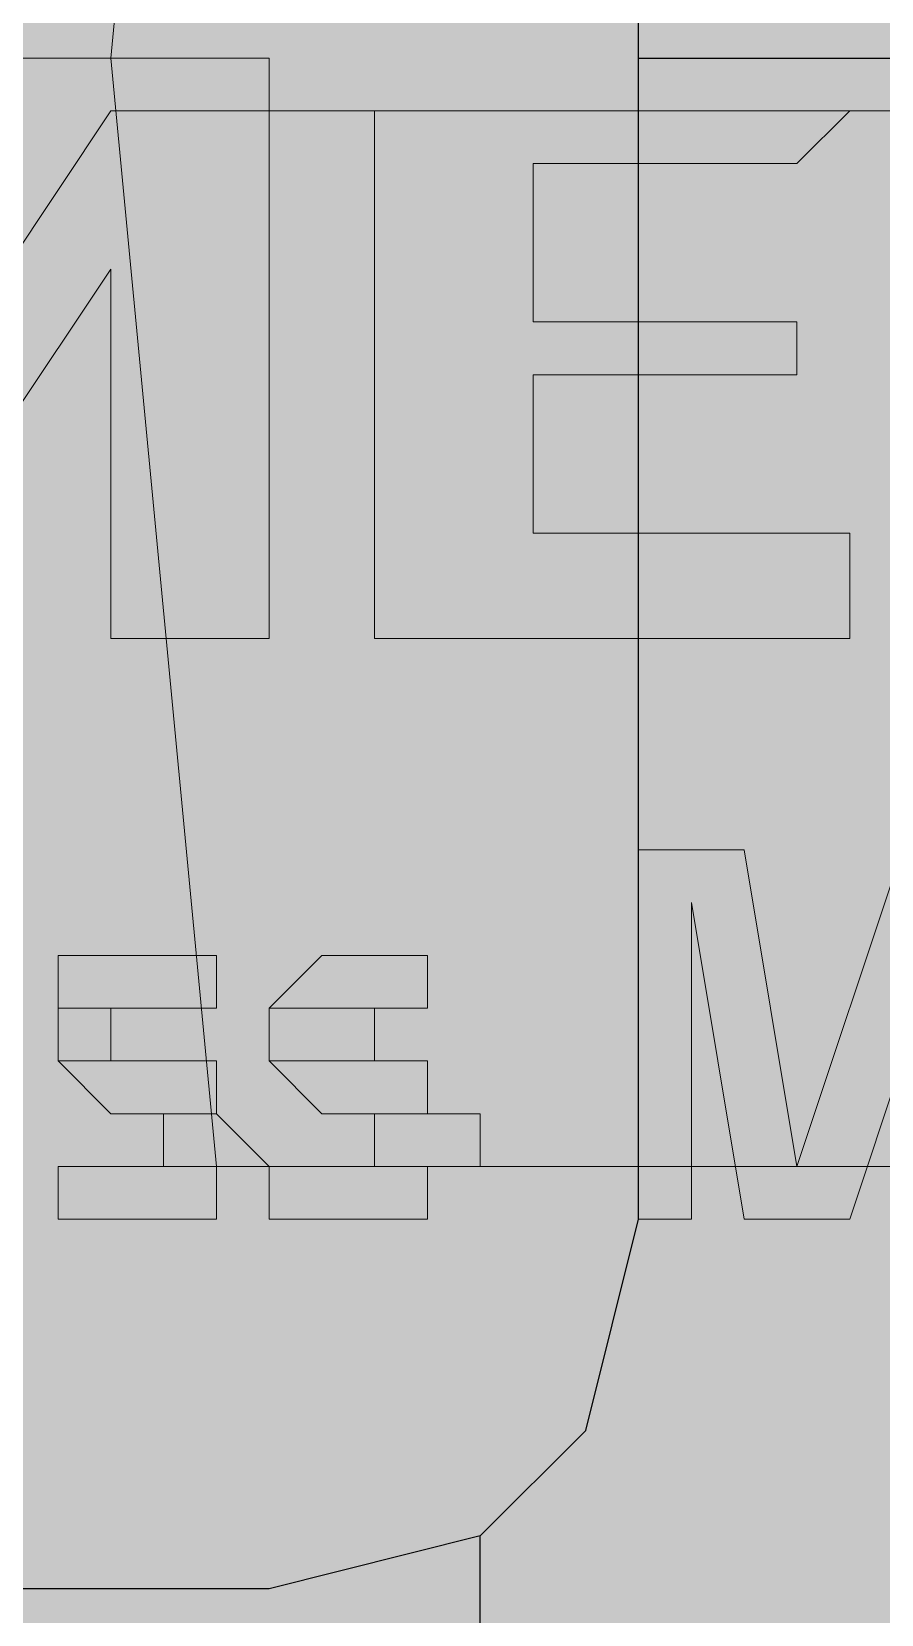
# Model space of a CAD drawing. Extents: x 9438 to 11125, y 1800 to 2873.
# Drawn here: x 11018.11 to 11020.84, y 2726.35 to 2731.43 of the extents above; entities that cross this region are included whole.
import ezdxf

# ---------------------------------------------------------------- set-up
doc = ezdxf.new("R2010")
doc.units = 0
doc.header["$LTSCALE"] = 10
doc.header["$MEASUREMENT"] = 0
doc.layers.add('G02-1-PRDXXXX-E-MRIO-01-P01-01$0$ANNOTATION', color=7, linetype='Continuous')

# ---------------------------------------------------------------- blocks, each defined once
blk = doc.blocks.new('G02-1-PRDXXXX-E-MRIO-01-P01-01$0$DV-54809-ZX-370-003')
at = {"layer": 'G02-1-PRDXXXX-E-MRIO-01-P01-01$0$ANNOTATION', "lineweight": 25}
for points in [[(1582.3385, 931.3466), (1582.3385, 933.8867), (1582.1692, 934.5641), (1581.8305, 934.9028), (1581.8305, 936.2575), (1575.3955, 936.2575), (1575.2261, 936.2575), (1574.8874, 935.9188)], [(1581.8305, 926.6049), (1581.1531, 926.4356), (1577.0889, 926.4356), (1576.7502, 926.6049), (1576.2422, 926.7743), (1576.0728, 927.113), (1575.9035, 927.621), (1575.9035, 931.3466), (1575.9035, 933.8867), (1576.0728, 934.3948), (1576.2422, 934.7334), (1576.7502, 935.0721), (1577.0889, 935.0721), (1581.1531, 935.0721), (1581.8305, 934.9028)], [(1574.8874, 925.5889), (1575.2261, 925.2502), (1575.3955, 925.2502), (1581.8305, 925.2502), (1581.8305, 926.6049), (1582.1692, 926.9436), (1582.3385, 927.621), (1582.3385, 931.3466), (1583.6933, 931.3466), (1588.6042, 931.3466)]]:
    blk.add_lwpolyline(points, dxfattribs=at)
at = {"layer": 'G02-1-PRDXXXX-E-MRIO-01-P01-01$0$ANNOTATION', "lineweight": 5}
blk.add_lwpolyline([(1585.048, 934.9028), (1580.9838, 934.9028), (1580.645, 931.3466), (1580.9838, 927.7903), (1585.048, 927.7903), (1585.3867, 931.3466)], close=True, dxfattribs=at)
for points in [[(1579.9677, 931.3466), (1581.1531, 931.3466), (1581.1531, 931.1772), (1584.7094, 931.1772), (1584.54, 931.3466), (1585.8947, 931.3466)], [(1581.1531, 931.3466), (1581.1531, 931.3466)]]:
    blk.add_lwpolyline(points, dxfattribs=at)
at = {"layer": 'G02-1-PRDXXXX-E-MRIO-01-P01-01$0$ANNOTATION', "lineweight": 0}
for points in [[(1579.9677, 930.1612), (1579.2903, 931.1772), (1578.7824, 931.1772), (1578.7824, 929.4838), (1579.121, 929.4838), (1579.2903, 929.4838), (1579.2903, 930.4998), (1579.2903, 930.6692), (1579.6291, 930.1612), (1579.7983, 929.6531), (1579.9677, 929.4838), (1580.137, 929.6531), (1580.3064, 930.1612), (1580.645, 930.6692), (1580.645, 930.4998), (1580.645, 929.4838), (1580.9838, 929.4838), (1581.1531, 929.4838), (1581.1531, 931.1772), (1580.9838, 931.1772), (1580.645, 931.1772)], [(1581.9999, 930.3305), (1582.8466, 930.3305), (1582.8466, 930.4998), (1581.9999, 930.4998), (1581.9999, 931.0079), (1582.8466, 931.0079), (1583.0159, 931.1772), (1581.4917, 931.1772), (1581.4917, 929.4838), (1583.0159, 929.4838), (1583.0159, 929.6531), (1583.0159, 929.8225), (1581.9999, 929.8225)], [(1583.3546, 927.621), (1583.3546, 928.637), (1583.0159, 927.621), (1582.6772, 927.621), (1582.5078, 928.637), (1582.5078, 927.621), (1582.3385, 927.621), (1582.3385, 928.8064), (1582.6772, 928.8064), (1582.8466, 927.7903), (1583.1852, 928.8064), (1583.5239, 928.8064), (1583.5239, 927.621)], [(1580.8144, 927.621), (1580.4758, 927.621), (1580.4758, 927.7903), (1580.8144, 927.7903), (1580.8144, 927.9597), (1580.645, 927.9597), (1580.4758, 928.1291), (1580.4758, 928.2984), (1580.4758, 928.4677), (1580.645, 928.4677), (1580.8144, 928.4677), (1580.9838, 928.4677), (1580.9838, 928.2984), (1580.8144, 928.2984), (1580.645, 928.2984), (1580.645, 928.1291), (1580.8144, 928.1291), (1580.9838, 928.1291), (1580.9838, 927.9597), (1581.1531, 927.7903), (1580.9838, 927.7903), (1580.9838, 927.621)], [(1581.4917, 927.621), (1581.1531, 927.621), (1581.1531, 927.7903), (1581.4917, 927.7903), (1581.4917, 927.9597), (1581.3225, 927.9597), (1581.1531, 928.1291), (1581.1531, 928.2984), (1581.3225, 928.4677), (1581.4917, 928.4677), (1581.6611, 928.4677), (1581.6611, 928.2984), (1581.4917, 928.2984), (1581.3225, 928.2984), (1581.4917, 928.2984), (1581.4917, 928.1291), (1581.6611, 928.1291), (1581.6611, 927.9597), (1581.8305, 927.9597), (1581.8305, 927.7903), (1581.6611, 927.7903), (1581.6611, 927.621)], [(1581.1531, 928.2984), (1581.4917, 928.2984)], [(1580.645, 927.7903), (1580.9838, 927.7903)]]:
    blk.add_lwpolyline(points, close=True, dxfattribs=at)
for points in [[(1583.0159, 931.1772), (1581.4917, 931.1772), (1583.0159, 931.1772)], [(1583.0159, 931.1772), (1581.4917, 931.1772), (1583.0159, 931.1772)], [(1583.0159, 929.4838), (1581.4917, 929.4838), (1583.0159, 929.4838)], [(1580.9838, 928.4677), (1580.645, 928.4677), (1580.9838, 928.4677)], [(1580.9838, 928.2984), (1580.4758, 928.2984), (1580.9838, 928.2984)], [(1580.645, 928.2984), (1580.4758, 928.2984), (1580.645, 928.2984)], [(1580.9838, 928.2984), (1580.8144, 928.2984), (1580.9838, 928.2984)], [(1580.9838, 928.2984), (1580.9838, 928.2984), (1580.9838, 928.2984)], [(1580.9838, 928.2984), (1580.9838, 928.2984), (1580.9838, 928.2984)], [(1580.9838, 928.2984), (1580.9838, 928.2984), (1580.9838, 928.2984)], [(1581.6611, 928.2984), (1581.1531, 928.2984), (1581.6611, 928.2984)], [(1581.4917, 928.2984), (1581.1531, 928.2984), (1581.4917, 928.2984)], [(1581.6611, 928.2984), (1581.4917, 928.2984), (1581.6611, 928.2984)], [(1581.6611, 928.2984), (1581.6611, 928.2984), (1581.6611, 928.2984)], [(1581.6611, 928.2984), (1581.6611, 928.2984), (1581.6611, 928.2984)], [(1581.6611, 928.2984), (1581.6611, 928.2984), (1581.6611, 928.2984)], [(1580.8144, 928.1291), (1580.4758, 928.1291), (1580.8144, 928.1291)], [(1580.9838, 928.1291), (1580.4758, 928.1291), (1580.9838, 928.1291)], [(1580.9838, 928.1291), (1580.4758, 928.1291), (1580.9838, 928.1291)], [(1581.4917, 928.1291), (1581.1531, 928.1291), (1581.4917, 928.1291)], [(1581.4917, 928.1291), (1581.1531, 928.1291), (1581.4917, 928.1291)], [(1581.6611, 928.1291), (1581.1531, 928.1291), (1581.6611, 928.1291)], [(1580.9838, 927.9597), (1580.645, 927.9597), (1580.9838, 927.9597)], [(1580.9838, 927.9597), (1580.645, 927.9597), (1580.9838, 927.9597)], [(1580.8144, 927.9597), (1580.9838, 927.9597), (1580.9838, 927.9597), (1580.9838, 927.9597)], [(1580.9838, 927.9597), (1580.8144, 927.9597), (1580.9838, 927.9597)], [(1581.6611, 927.9597), (1581.3225, 927.9597), (1581.6611, 927.9597)], [(1580.9838, 927.7903), (1580.8144, 927.7903), (1580.9838, 927.7903)], [(1580.9838, 927.7903), (1580.8144, 927.7903), (1580.9838, 927.7903)], [(1581.8305, 927.7903), (1581.4917, 927.7903), (1581.8305, 927.7903)], [(1581.8305, 927.7903), (1581.4917, 927.7903), (1581.8305, 927.7903)], [(1581.8305, 927.7903), (1581.4917, 927.7903), (1581.8305, 927.7903)], [(1580.9838, 927.621), (1580.4758, 927.621), (1580.9838, 927.621)], [(1580.8144, 927.621), (1580.645, 927.621), (1580.8144, 927.621)], [(1580.8144, 927.621), (1580.645, 927.621), (1580.8144, 927.621)], [(1581.6611, 927.621), (1581.1531, 927.621), (1581.6611, 927.621)], [(1581.6611, 927.621), (1581.1531, 927.621), (1581.6611, 927.621)], [(1581.4917, 927.621), (1581.3225, 927.621), (1581.4917, 927.621)]]:
    blk.add_lwpolyline(points, dxfattribs=at)
at = {"layer": 'G02-1-PRDXXXX-E-MRIO-01-P01-01$0$ANNOTATION', "color": 7, "true_color": 0xffffff, "transparency": 33554559}
for points in [[(1634.327, 731.3517), (1486.6593, 731.3517), (1594.5313, 943.37)], [(1526.4551, 943.37), (1486.6593, 731.3517), (1594.5313, 943.37)], [(1554.9049, 939.1364), (1554.9049, 741.1736), (1610.7883, 936.7655)], [(1610.7883, 936.7655), (1554.9049, 741.1736), (1610.7883, 743.7138)]]:
    blk.add_solid(points, dxfattribs=at)
at = {"layer": 'G02-1-PRDXXXX-E-MRIO-01-P01-01$0$ANNOTATION', "transparency": 33554559}
for points in [[(1580.645, 931.1772), (1581.1531, 930.6692), (1580.3064, 930.6692)], [(1580.645, 931.1772), (1581.1531, 931.1772), (1581.1531, 931.1772)], [(1581.1531, 931.1772), (1581.1531, 931.1772), (1580.645, 931.1772)], [(1580.645, 931.1772), (1581.1531, 931.1772), (1581.1531, 931.1772)], [(1581.1531, 931.1772), (1581.1531, 931.1772), (1580.645, 931.1772)], [(1581.1531, 931.1772), (1580.645, 931.1772), (1581.1531, 930.6692)], [(1581.4917, 931.1772), (1583.0159, 931.1772), (1583.0159, 931.1772)], [(1583.0159, 931.1772), (1583.0159, 931.1772), (1581.4917, 931.1772)], [(1581.4917, 931.1772), (1583.0159, 931.1772), (1583.0159, 931.1772)], [(1583.0159, 931.1772), (1583.0159, 931.1772), (1581.4917, 931.1772)], [(1583.0159, 931.1772), (1581.4917, 931.1772), (1582.8466, 931.0079)], [(1581.4917, 931.1772), (1582.8466, 931.0079), (1581.4917, 931.0079)], [(1581.9999, 931.0079), (1581.4917, 931.0079), (1581.9999, 930.4998)], [(1581.4917, 931.0079), (1581.9999, 930.4998), (1581.4917, 930.4998)], [(1580.645, 930.6692), (1580.3064, 930.6692), (1580.3064, 930.1612)], [(1581.1531, 930.6692), (1580.645, 930.6692), (1581.1531, 930.4998)], [(1580.645, 930.6692), (1581.1531, 930.4998), (1580.645, 930.4998)], [(1581.1531, 930.4998), (1580.645, 930.4998), (1581.1531, 929.4838)], [(1580.645, 930.4998), (1581.1531, 929.4838), (1580.645, 929.4838)], [(1582.8466, 930.4998), (1581.4917, 930.4998), (1582.8466, 930.3305)], [(1581.4917, 930.4998), (1582.8466, 930.3305), (1581.4917, 930.3305)], [(1581.9999, 930.3305), (1581.4917, 930.3305), (1581.9999, 929.8225)], [(1581.4917, 930.3305), (1581.9999, 929.8225), (1581.4917, 929.8225)], [(1583.0159, 929.8225), (1581.4917, 929.8225), (1583.0159, 929.6531)], [(1581.4917, 929.8225), (1583.0159, 929.6531), (1581.4917, 929.6531)], [(1583.0159, 929.6531), (1581.4917, 929.6531), (1583.0159, 929.4838)], [(1581.4917, 929.6531), (1583.0159, 929.4838), (1581.4917, 929.4838)], [(1581.4917, 929.4838), (1583.0159, 929.4838), (1583.0159, 929.4838)], [(1582.6772, 928.8064), (1582.3385, 928.8064), (1582.6772, 928.637)], [(1582.3385, 928.8064), (1582.6772, 928.637), (1582.3385, 928.637)], [(1583.1852, 928.8064), (1583.5239, 928.637), (1583.0159, 928.637)], [(1582.5078, 928.637), (1582.3385, 928.637), (1582.5078, 927.621)], [(1582.3385, 928.637), (1582.5078, 927.621), (1582.3385, 927.621)], [(1582.6772, 928.637), (1582.5078, 928.637), (1582.8466, 927.7903)], [(1582.5078, 928.637), (1582.8466, 927.7903), (1582.6772, 927.7903)], [(1583.0159, 928.637), (1583.0159, 927.7903), (1582.8466, 927.7903)], [(1583.3546, 928.637), (1583.0159, 928.637), (1583.0159, 927.7903)], [(1580.645, 928.4677), (1580.9838, 928.4677), (1580.4758, 928.4677)], [(1580.9838, 928.4677), (1580.4758, 928.4677), (1580.9838, 928.2984)], [(1580.4758, 928.4677), (1580.9838, 928.2984), (1580.4758, 928.2984)], [(1580.645, 928.4677), (1580.8144, 928.4677), (1580.8144, 928.4677)], [(1580.8144, 928.4677), (1580.8144, 928.4677), (1580.645, 928.4677)], [(1580.9838, 928.4677), (1580.9838, 928.4677), (1580.645, 928.4677)], [(1580.9838, 928.4677), (1580.645, 928.4677), (1580.8144, 928.4677)], [(1581.3225, 928.4677), (1581.6611, 928.2984), (1581.1531, 928.2984)], [(1581.4917, 928.4677), (1581.6611, 928.4677), (1581.3225, 928.4677)], [(1581.3225, 928.4677), (1581.6611, 928.4677), (1581.6611, 928.4677)], [(1581.6611, 928.4677), (1581.6611, 928.4677), (1581.3225, 928.4677)], [(1581.6611, 928.4677), (1581.3225, 928.4677), (1581.6611, 928.2984)], [(1580.4758, 928.2984), (1580.9838, 928.2984), (1580.9838, 928.2984)], [(1580.4758, 928.2984), (1580.8144, 928.2984), (1580.8144, 928.2984)], [(1580.8144, 928.2984), (1580.8144, 928.2984), (1580.4758, 928.2984)], [(1580.4758, 928.2984), (1580.8144, 928.2984), (1580.8144, 928.2984)], [(1580.8144, 928.2984), (1580.8144, 928.2984), (1580.4758, 928.2984)], [(1580.4758, 928.2984), (1580.645, 928.2984), (1580.645, 928.2984)], [(1580.645, 928.2984), (1580.645, 928.2984), (1580.4758, 928.2984)], [(1580.4758, 928.2984), (1580.645, 928.2984), (1580.645, 928.2984)], [(1580.645, 928.2984), (1580.645, 928.2984), (1580.4758, 928.2984)], [(1580.645, 928.2984), (1580.4758, 928.2984), (1580.8144, 928.2984)], [(1580.645, 928.2984), (1580.4758, 928.2984), (1580.645, 928.1291)], [(1580.4758, 928.2984), (1580.645, 928.1291), (1580.4758, 928.1291)], [(1580.9838, 928.2984), (1580.9838, 928.2984), (1580.8144, 928.2984)], [(1581.1531, 928.2984), (1581.6611, 928.2984), (1581.6611, 928.2984)], [(1581.1531, 928.2984), (1581.4917, 928.2984), (1581.4917, 928.2984)], [(1581.4917, 928.2984), (1581.4917, 928.2984), (1581.1531, 928.2984)], [(1581.1531, 928.2984), (1581.4917, 928.2984), (1581.4917, 928.2984)], [(1581.4917, 928.2984), (1581.4917, 928.2984), (1581.1531, 928.2984)], [(1581.1531, 928.2984), (1581.4917, 928.2984), (1581.4917, 928.2984)], [(1581.3225, 928.2984), (1581.3225, 928.2984), (1581.1531, 928.2984)], [(1581.3225, 928.2984), (1581.1531, 928.2984), (1581.4917, 928.2984)], [(1581.1531, 928.2984), (1581.4917, 928.2984), (1581.4917, 928.2984)], [(1581.4917, 928.2984), (1581.1531, 928.2984), (1581.4917, 928.1291)], [(1581.1531, 928.2984), (1581.4917, 928.1291), (1581.1531, 928.1291)], [(1581.6611, 928.2984), (1581.6611, 928.2984), (1581.4917, 928.2984)], [(1580.4758, 928.1291), (1580.8144, 928.1291), (1580.8144, 928.1291)], [(1580.8144, 928.1291), (1580.8144, 928.1291), (1580.4758, 928.1291)], [(1580.4758, 928.1291), (1580.8144, 928.1291), (1580.8144, 928.1291)], [(1580.8144, 928.1291), (1580.8144, 928.1291), (1580.4758, 928.1291)], [(1580.8144, 928.1291), (1580.4758, 928.1291), (1580.645, 928.1291)], [(1580.9838, 928.1291), (1580.9838, 928.1291), (1580.4758, 928.1291)], [(1580.4758, 928.1291), (1580.9838, 928.1291), (1580.9838, 928.1291)], [(1580.9838, 928.1291), (1580.9838, 928.1291), (1580.4758, 928.1291)], [(1580.4758, 928.1291), (1580.9838, 928.1291), (1580.9838, 928.1291)], [(1580.9838, 928.1291), (1580.9838, 928.1291), (1580.4758, 928.1291)], [(1580.9838, 928.1291), (1580.4758, 928.1291), (1580.8144, 928.1291)], [(1580.9838, 928.1291), (1580.4758, 928.1291), (1580.9838, 927.9597)], [(1580.4758, 928.1291), (1580.9838, 927.9597), (1580.645, 927.9597)], [(1581.1531, 928.1291), (1581.4917, 928.1291), (1581.4917, 928.1291)], [(1581.4917, 928.1291), (1581.4917, 928.1291), (1581.1531, 928.1291)], [(1581.1531, 928.1291), (1581.4917, 928.1291), (1581.4917, 928.1291)], [(1581.4917, 928.1291), (1581.4917, 928.1291), (1581.1531, 928.1291)], [(1581.3225, 928.1291), (1581.1531, 928.1291), (1581.6611, 928.1291)], [(1581.1531, 928.1291), (1581.6611, 928.1291), (1581.6611, 928.1291)], [(1581.6611, 928.1291), (1581.6611, 928.1291), (1581.1531, 928.1291)], [(1581.1531, 928.1291), (1581.6611, 928.1291), (1581.6611, 928.1291)], [(1581.6611, 928.1291), (1581.6611, 928.1291), (1581.1531, 928.1291)], [(1581.6611, 928.1291), (1581.1531, 928.1291), (1581.4917, 928.1291)], [(1581.1531, 928.1291), (1581.6611, 928.1291), (1581.6611, 928.1291)], [(1581.6611, 928.1291), (1581.3225, 928.1291), (1581.6611, 927.9597)], [(1581.3225, 928.1291), (1581.6611, 927.9597), (1581.3225, 927.9597)], [(1580.645, 927.9597), (1580.9838, 927.9597), (1580.9838, 927.9597)], [(1580.9838, 927.9597), (1580.9838, 927.9597), (1580.645, 927.9597)], [(1580.645, 927.9597), (1580.9838, 927.9597), (1580.8144, 927.9597)], [(1581.1531, 927.9597), (1581.1531, 927.9597), (1580.8144, 927.9597)], [(1581.1531, 927.9597), (1580.8144, 927.9597), (1580.9838, 927.9597)], [(1581.1531, 927.9597), (1580.8144, 927.9597), (1581.1531, 927.7903)], [(1580.8144, 927.9597), (1581.1531, 927.7903), (1580.8144, 927.7903)], [(1581.3225, 927.9597), (1581.6611, 927.9597), (1581.6611, 927.9597)], [(1581.8305, 927.9597), (1581.8305, 927.9597), (1581.3225, 927.9597)], [(1581.8305, 927.9597), (1581.3225, 927.9597), (1581.6611, 927.9597)], [(1581.3225, 927.9597), (1581.8305, 927.9597), (1581.4917, 927.9597)], [(1581.4917, 927.9597), (1581.8305, 927.9597), (1581.8305, 927.9597)], [(1581.8305, 927.9597), (1581.8305, 927.9597), (1581.4917, 927.9597)], [(1581.4917, 927.9597), (1581.8305, 927.9597), (1581.8305, 927.9597)], [(1581.8305, 927.9597), (1581.8305, 927.9597), (1581.4917, 927.9597)], [(1581.8305, 927.9597), (1581.4917, 927.9597), (1581.8305, 927.7903)], [(1581.4917, 927.9597), (1581.8305, 927.7903), (1581.4917, 927.7903)], [(1580.4758, 927.7903), (1580.645, 927.7903), (1580.645, 927.7903)], [(1580.4758, 927.7903), (1580.645, 927.7903), (1580.645, 927.7903)], [(1580.645, 927.7903), (1580.645, 927.7903), (1580.4758, 927.7903)], [(1580.4758, 927.7903), (1580.9838, 927.7903), (1580.9838, 927.7903)], [(1580.9838, 927.7903), (1580.9838, 927.7903), (1580.4758, 927.7903)], [(1580.9838, 927.7903), (1580.4758, 927.7903), (1580.9838, 927.621)], [(1580.4758, 927.7903), (1580.9838, 927.621), (1580.4758, 927.621)], [(1580.8144, 927.7903), (1580.9838, 927.7903), (1580.9838, 927.7903)], [(1580.9838, 927.7903), (1580.9838, 927.7903), (1580.8144, 927.7903)], [(1580.8144, 927.7903), (1580.9838, 927.7903), (1580.9838, 927.7903)], [(1580.9838, 927.7903), (1580.9838, 927.7903), (1580.8144, 927.7903)], [(1580.9838, 927.7903), (1580.8144, 927.7903), (1581.1531, 927.7903)], [(1580.8144, 927.7903), (1580.9838, 927.7903), (1580.9838, 927.7903)], [(1580.9838, 927.7903), (1580.9838, 927.7903), (1580.8144, 927.7903)], [(1580.8144, 927.7903), (1580.9838, 927.7903), (1580.9838, 927.7903)], [(1580.9838, 927.7903), (1580.9838, 927.7903), (1580.8144, 927.7903)], [(1581.1531, 927.7903), (1581.3225, 927.7903), (1581.3225, 927.7903)], [(1581.4917, 927.7903), (1581.4917, 927.7903), (1581.1531, 927.7903)], [(1581.4917, 927.7903), (1581.1531, 927.7903), (1581.3225, 927.7903)], [(1581.1531, 927.7903), (1581.6611, 927.7903), (1581.6611, 927.7903)], [(1581.6611, 927.7903), (1581.6611, 927.7903), (1581.1531, 927.7903)], [(1581.6611, 927.7903), (1581.1531, 927.7903), (1581.6611, 927.621)], [(1581.1531, 927.7903), (1581.6611, 927.621), (1581.1531, 927.621)], [(1581.4917, 927.7903), (1581.8305, 927.7903), (1581.8305, 927.7903)], [(1581.8305, 927.7903), (1581.8305, 927.7903), (1581.4917, 927.7903)], [(1581.4917, 927.7903), (1581.8305, 927.7903), (1581.8305, 927.7903)], [(1581.8305, 927.7903), (1581.8305, 927.7903), (1581.4917, 927.7903)], [(1581.4917, 927.7903), (1581.8305, 927.7903), (1581.8305, 927.7903)], [(1581.8305, 927.7903), (1581.8305, 927.7903), (1581.4917, 927.7903)], [(1581.4917, 927.7903), (1581.8305, 927.7903), (1581.8305, 927.7903)], [(1581.6611, 927.7903), (1581.6611, 927.7903), (1581.4917, 927.7903)], [(1581.6611, 927.7903), (1581.4917, 927.7903), (1581.8305, 927.7903)], [(1583.0159, 927.7903), (1582.6772, 927.7903), (1583.0159, 927.621)], [(1582.6772, 927.7903), (1583.0159, 927.621), (1582.6772, 927.621)], [(1580.4758, 927.621), (1580.9838, 927.621), (1580.9838, 927.621)], [(1580.9838, 927.621), (1580.4758, 927.621), (1580.8144, 927.621)], [(1580.4758, 927.621), (1580.8144, 927.621), (1580.645, 927.621)], [(1580.645, 927.621), (1580.8144, 927.621), (1580.8144, 927.621)], [(1580.8144, 927.621), (1580.8144, 927.621), (1580.645, 927.621)], [(1581.1531, 927.621), (1581.6611, 927.621), (1581.6611, 927.621)], [(1581.1531, 927.621), (1581.6611, 927.621), (1581.3225, 927.621)], [(1581.3225, 927.621), (1581.4917, 927.621), (1581.4917, 927.621)], [(1581.4917, 927.621), (1581.4917, 927.621), (1581.3225, 927.621)], [(1581.4917, 927.621), (1581.3225, 927.621), (1581.6611, 927.621)]]:
    blk.add_solid(points, dxfattribs=at)

msp = doc.modelspace()

# ---------------------------------------------------------------- block references
msp.add_blockref('G02-1-PRDXXXX-E-MRIO-01-P01-01$0$DV-54809-ZX-370-003', (9437.7181, 1799.9959))

doc.saveas('drawing.dxf')
